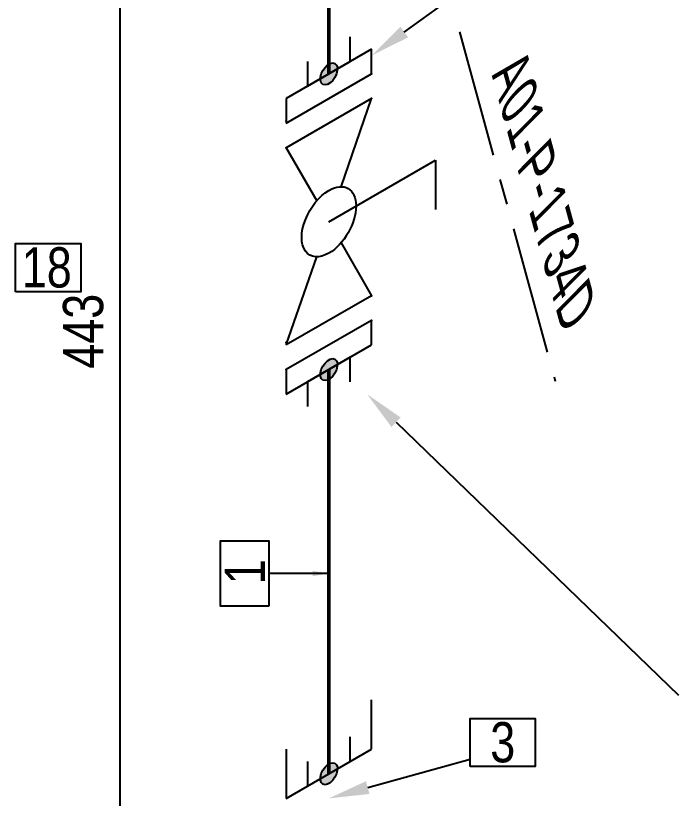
# Model space of a CAD drawing. Header units: millimetres. Extents: x 0 to 594, y 0 to 420.
# Drawn here: x 283.77 to 324.94, y 141.03 to 189.65 of the extents above; entities that cross this region are included whole.
import ezdxf
from ezdxf import colors
from ezdxf.entities.mleader import LeaderData, LeaderLine
from ezdxf.enums import TextEntityAlignment as Align
from ezdxf.math import Vec2, Vec3

# ---------------------------------------------------------------- set-up
doc = ezdxf.new("R2010")
doc.units = ezdxf.units.MM
doc.header["$LTSCALE"] = 0.25
doc.linetypes.add('CENTER', pattern=[50.8, 31.75, -6.35, 6.35, -6.35])
for name, color, linetype in [('기기', 6, 'Continuous'), ('기호 작은 보어', 4, 'Continuous'), ('밸브', 4, 'Continuous'), ('열 추적 선', 7, 'CENTER'), ('용접', 1, 'Continuous'), ('주석', 7, 'Continuous'), ('치수', 1, 'Continuous')]:
    doc.layers.add(name, color=color, linetype=linetype)
doc.layers.add('파이프 작은 보어', color=30, linetype='Continuous', lineweight=50)
doc.styles.add('AdskIsoAnnotation', font='arial.ttf', dxfattribs={"width": 0.8, "height": 1})
doc.styles.add('AdskIsoMetric', font='arial.ttf', dxfattribs={"width": 0.8, "height": 2.5})
doc.styles.add('AdskIsoMetric-30', font='arial.ttf', dxfattribs={"width": 0.8, "height": 2.5})
doc.styles.get("Standard").update_dxf_attribs({"font": 'arial.ttf'})
doc.dimstyles.new('AdskIsoMetric', dxfattribs={"dimtxt": 2.5, "dimasz": 2.5, "dimexe": 1, "dimexo": 2, "dimgap": 0.8, "dimtad": 1, "dimdec": 0, "dimrnd": 1, "dimzin": 0, "dimdsep": 46, "dimtxsty": 'AdskIsoMetric', "dimcen": 0, "dimclrt": 7, "dimadec": 0, "dimazin": 0, "dimtfac": 1, "dimtdec": 0, "dimtmove": 1, "dimatfit": 3, "dimfxl": 0, "dimfrac": 2, "dimtolj": 1, "dimtzin": 0, "dimarcsym": 0})

# ---------------------------------------------------------------- blocks, each defined once
blk = doc.blocks.new('나사 캡-1-IsoRight')
at = {"color": 0, "linetype": 'ByBlock', "lineweight": -2, "extrusion": (0.707107, 0.408248, -0.57735)}
for p, q in [((0.2652, 0.051), (0.0884, 0.1531)), ((0.0884, 0.1531), (0.0884, -0.2552)), ((0.0884, -0.2552), (0.2652, -0.3572))]:
    blk.add_line(p, q, dxfattribs=at)
blk = doc.blocks.new('플랜지-1-IsoRight')
at = {"color": 0, "linetype": 'ByBlock', "lineweight": -2}
blk.add_wipeout([(0.0442, 0.1786), (-0.0442, 0.2296), (-0.0442, -0.1786), (0.0442, -0.2296)], dxfattribs=at)
at = {"color": 0, "linetype": 'ByBlock', "lineweight": -2, "extrusion": (0.707107, 0.408248, -0.57735)}
for p, q in [((0.0442, 0.1786), (-0.0442, 0.2296)), ((-0.0442, 0.2296), (-0.0442, -0.1786)), ((0.0442, -0.2296), (0.0442, 0.1786)), ((-0.0442, -0.1786), (0.0442, -0.2296))]:
    blk.add_line(p, q, dxfattribs=at)
at = {"color": 0, "linetype": 'ByBlock', "lineweight": -2}
blk.add_wipeout([(0.0442, 0.1786), (-0.0442, 0.2296), (-0.0442, -0.1786), (0.0442, -0.2296)], dxfattribs=at)
at = {"color": 0, "linetype": 'ByBlock', "lineweight": -2, "extrusion": (0.707107, 0.408248, -0.57735)}
for p, q in [((0.0442, 0.1786), (-0.0442, 0.2296)), ((-0.0442, 0.2296), (-0.0442, -0.1786)), ((0.0442, -0.2296), (0.0442, 0.1786)), ((-0.0442, -0.1786), (0.0442, -0.2296))]:
    blk.add_line(p, q, dxfattribs=at)
blk = doc.blocks.new('개스킷-1-IsoRight')
at = {"color": 0, "linetype": 'ByBlock', "lineweight": -2, "extrusion": (1, 0, 0)}
for p in [(-0.0442, 0.2296), (0.0442, 0.1786), (-0.0529, -0.1736), (0.0442, -0.2296)]:
    blk.add_point(p, dxfattribs=at)
blk = doc.blocks.new('볼 밸브-1-IsoRight')
at = {"color": 0, "linetype": 'ByBlock', "lineweight": -2, "extrusion": (0.707107, 0.408248, -0.57735)}
for p, q in [((-0.1006, 0.1164), (-0.3536, 0.4082)), ((-0.3536, 0.4082), (-0.3536, 0)), ((0.1006, 0.0001), (0.3536, 0)), ((-0.3536, 0), (-0.1006, -0.0001)), ((0.3536, 0), (0.3536, -0.4082)), ((0.1125, -0.065), (0.1125, -0.065)), ((0.3536, -0.4082), (0.1007, -0.1162))]:
    blk.add_line(p, q, dxfattribs=at)
at = {"linetype": 'ByBlock', "extrusion": (-1.92296e-16, -1.11022e-16, -1)}
for start_param, end_param in [(-0.785398, 2.356194), (2.356194, 5.497787)]:
    blk.add_ellipse((0, 0), major_axis=(-0.0796, 0.1378), ratio=0.57735, start_param=start_param, end_param=end_param, dxfattribs=at)
blk = doc.blocks.new('Operator_Lever-1-IsoRight')
at = {"color": 0, "linetype": 'ByBlock', "lineweight": -2, "extrusion": (0.707107, 0.408248, -0.57735)}
for p, q in [((0, 0), (0, 0.5103)), ((0, 0.5103), (0.1768, 0.4082))]:
    blk.add_line(p, q, dxfattribs=at)
blk = doc.blocks.new('*D104')
at = {"layer": 'Defpoints', "color": 0}
for p in [(301.461, 217.187), (303.229, 139.499), (290.238, 131.999)]:
    blk.add_point(p, dxfattribs=at)
at = {"layer": '치수', "color": 0, "lineweight": -2}
for p, q in [((299.461, 216.033), (289.238, 210.131)), ((290.238, 208.208), (290.238, 134.499)), ((301.229, 138.345), (289.238, 131.422))]:
    blk.add_line(p, q, dxfattribs=at)
at = {"layer": '치수', "color": 0}
for points in [[(289.822, 208.208), (290.655, 208.208), (290.238, 210.708)], [(289.822, 134.499), (290.655, 134.499), (290.238, 131.999)]]:
    blk.add_solid(points, dxfattribs=at)
at = {"layer": '치수', "color": 7, "insert": (287.972, 170.045), "char_height": 2.5, "attachment_point": 5, "rotation": 90, "style": 'AdskIsoMetric-30'}
blk.add_mtext('\\A1;443', dxfattribs=at)
blk = doc.blocks.new('SocketWeld-1-IsoRight')
blk.add_hatch(color=256).paths.add_polyline_path([(0.0055, 0.0371), (0.0057, 0.0369), (0.006, 0.0367), (0.0062, 0.0365), (0.0064, 0.0363), (0.0066, 0.0361), (0.0068, 0.0359), (0.007, 0.0357), (0.0072, 0.0355), (0.0075, 0.0353), (0.0077, 0.0351), (0.0079, 0.0349), (0.0081, 0.0347), (0.0083, 0.0345), (0.0085, 0.0343), (0.0088, 0.0341), (0.009, 0.0339), (0.0092, 0.0337), (0.0094, 0.0334), (0.0096, 0.0332), (0.0098, 0.033), (0.01, 0.0328), (0.0103, 0.0326), (0.0105, 0.0324), (0.0107, 0.0322), (0.0109, 0.032), (0.0111, 0.0318), (0.0113, 0.0316), (0.0115, 0.0314), (0.0118, 0.0312), (0.012, 0.031), (0.0122, 0.0308), (0.0124, 0.0306), (0.0126, 0.0304), (0.0128, 0.0302), (0.013, 0.03), (0.0133, 0.0298), (0.0135, 0.0296), (0.0137, 0.0294), (0.0139, 0.0292), (0.0141, 0.0289), (0.0143, 0.0287), (0.0145, 0.0285), (0.0148, 0.0283), (0.015, 0.0281), (0.0152, 0.0279), (0.0154, 0.0277), (0.0156, 0.0275), (0.0158, 0.0273), (0.0161, 0.0271), (0.0161, 0.0271), (0.0162, 0.0268), (0.0164, 0.0266), (0.0166, 0.0263), (0.0168, 0.0261), (0.017, 0.0258), (0.0171, 0.0256), (0.0173, 0.0253), (0.0175, 0.025), (0.0177, 0.0248), (0.0179, 0.0245), (0.0181, 0.0243), (0.0182, 0.024), (0.0184, 0.0237), (0.0186, 0.0235), (0.0188, 0.0232), (0.019, 0.023), (0.0192, 0.0227), (0.0193, 0.0225), (0.0195, 0.0222), (0.0197, 0.0219), (0.0199, 0.0217), (0.0201, 0.0214), (0.0203, 0.0212), (0.0204, 0.0209), (0.0206, 0.0206), (0.0208, 0.0204), (0.021, 0.0201), (0.0212, 0.0199), (0.0213, 0.0196), (0.0215, 0.0193), (0.0217, 0.0191), (0.0219, 0.0188), (0.0221, 0.0186), (0.0223, 0.0183), (0.0224, 0.0181), (0.0226, 0.0178), (0.0228, 0.0175), (0.023, 0.0173), (0.0232, 0.017), (0.0234, 0.0168), (0.0235, 0.0165), (0.0237, 0.0162), (0.0239, 0.016), (0.0241, 0.0157), (0.0243, 0.0155), (0.0245, 0.0152), (0.0246, 0.015), (0.0248, 0.0147), (0.025, 0.0144), (0.025, 0.0144), (0.0251, 0.0141), (0.0253, 0.0139), (0.0254, 0.0136), (0.0255, 0.0133), (0.0257, 0.013), (0.0258, 0.0127), (0.0259, 0.0124), (0.0261, 0.0121), (0.0262, 0.0118), (0.0263, 0.0116), (0.0265, 0.0113), (0.0266, 0.011), (0.0267, 0.0107), (0.0269, 0.0104), (0.027, 0.0101), (0.0271, 0.0098), (0.0273, 0.0095), (0.0274, 0.0093), (0.0275, 0.009), (0.0277, 0.0087), (0.0278, 0.0084), (0.0279, 0.0081), (0.0281, 0.0078), (0.0282, 0.0075), (0.0283, 0.0072), (0.0284, 0.007), (0.0286, 0.0067), (0.0287, 0.0064), (0.0288, 0.0061), (0.029, 0.0058), (0.0291, 0.0055), (0.0292, 0.0052), (0.0294, 0.0049), (0.0295, 0.0047), (0.0296, 0.0044), (0.0298, 0.0041), (0.0299, 0.0038), (0.03, 0.0035), (0.0302, 0.0032), (0.0303, 0.0029), (0.0304, 0.0026), (0.0306, 0.0024), (0.0307, 0.0021), (0.0308, 0.0018), (0.031, 0.0015), (0.0311, 0.0012), (0.0312, 0.0009), (0.0314, 0.0006), (0.0315, 0.0003), (0.0315, 0.0003), (0.0316, 0.0001), (0.0316, -0.0002), (0.0317, -0.0005), (0.0318, -0.0008), (0.0319, -0.0011), (0.0319, -0.0014), (0.032, -0.0017), (0.0321, -0.002), (0.0321, -0.0022), (0.0322, -0.0025), (0.0323, -0.0028), (0.0323, -0.0031), (0.0324, -0.0034), (0.0325, -0.0037), (0.0325, -0.004), (0.0326, -0.0043), (0.0327, -0.0046), (0.0328, -0.0048), (0.0328, -0.0051), (0.0329, -0.0054), (0.033, -0.0057), (0.033, -0.006), (0.0331, -0.0063), (0.0332, -0.0066), (0.0332, -0.0069), (0.0333, -0.0071), (0.0334, -0.0074), (0.0335, -0.0077), (0.0335, -0.008), (0.0336, -0.0083), (0.0337, -0.0086), (0.0337, -0.0089), (0.0338, -0.0092), (0.0339, -0.0095), (0.0339, -0.0097), (0.034, -0.01), (0.0341, -0.0103), (0.0342, -0.0106), (0.0342, -0.0109), (0.0343, -0.0112), (0.0344, -0.0115), (0.0344, -0.0118), (0.0345, -0.012), (0.0346, -0.0123), (0.0346, -0.0126), (0.0347, -0.0129), (0.0348, -0.0132), (0.0349, -0.0135), (0.0349, -0.0138), (0.0349, -0.0138), (0.0349, -0.014), (0.0349, -0.0143), (0.0349, -0.0146), (0.0349, -0.0148), (0.0349, -0.0151), (0.0349, -0.0153), (0.0349, -0.0156), (0.0349, -0.0159), (0.0349, -0.0161), (0.0349, -0.0164), (0.0349, -0.0166), (0.0349, -0.0169), (0.0349, -0.0172), (0.0349, -0.0174), (0.0349, -0.0177), (0.0349, -0.0179), (0.0349, -0.0182), (0.0349, -0.0185), (0.0349, -0.0187), (0.0349, -0.019), (0.0349, -0.0192), (0.0349, -0.0195), (0.0349, -0.0198), (0.0349, -0.02), (0.0349, -0.0203), (0.0349, -0.0206), (0.0349, -0.0208), (0.0349, -0.0211), (0.0349, -0.0213), (0.0349, -0.0216), (0.0349, -0.0219), (0.0349, -0.0221), (0.0349, -0.0224), (0.0349, -0.0226), (0.0349, -0.0229), (0.0349, -0.0232), (0.0349, -0.0234), (0.0349, -0.0237), (0.0349, -0.0239), (0.0349, -0.0242), (0.0349, -0.0245), (0.0349, -0.0247), (0.0349, -0.025), (0.0349, -0.0252), (0.0349, -0.0255), (0.0349, -0.0258), (0.0349, -0.026), (0.0349, -0.0263), (0.0349, -0.0265), (0.0349, -0.0265), (0.0349, -0.0268), (0.0348, -0.027), (0.0347, -0.0272), (0.0346, -0.0274), (0.0346, -0.0276), (0.0345, -0.0278), (0.0344, -0.028), (0.0344, -0.0282), (0.0343, -0.0284), (0.0342, -0.0286), (0.0342, -0.0288), (0.0341, -0.029), (0.034, -0.0292), (0.0339, -0.0295), (0.0339, -0.0297), (0.0338, -0.0299), (0.0337, -0.0301), (0.0337, -0.0303), (0.0336, -0.0305), (0.0335, -0.0307), (0.0335, -0.0309), (0.0334, -0.0311), (0.0333, -0.0313), (0.0332, -0.0315), (0.0332, -0.0317), (0.0331, -0.0319), (0.033, -0.0322), (0.033, -0.0324), (0.0329, -0.0326), (0.0328, -0.0328), (0.0328, -0.033), (0.0327, -0.0332), (0.0326, -0.0334), (0.0325, -0.0336), (0.0325, -0.0338), (0.0324, -0.034), (0.0323, -0.0342), (0.0323, -0.0344), (0.0322, -0.0346), (0.0321, -0.0349), (0.0321, -0.0351), (0.032, -0.0353), (0.0319, -0.0355), (0.0319, -0.0357), (0.0318, -0.0359), (0.0317, -0.0361), (0.0316, -0.0363), (0.0316, -0.0365), (0.0315, -0.0367), (0.0315, -0.0367), (0.0314, -0.0369), (0.0312, -0.037), (0.0311, -0.0371), (0.031, -0.0373), (0.0308, -0.0374), (0.0307, -0.0375), (0.0306, -0.0377), (0.0304, -0.0378), (0.0303, -0.0379), (0.0302, -0.0381), (0.03, -0.0382), (0.0299, -0.0383), (0.0298, -0.0385), (0.0296, -0.0386), (0.0295, -0.0387), (0.0294, -0.0389), (0.0292, -0.039), (0.0291, -0.0391), (0.029, -0.0393), (0.0288, -0.0394), (0.0287, -0.0395), (0.0286, -0.0397), (0.0284, -0.0398), (0.0283, -0.0399), (0.0282, -0.0401), (0.0281, -0.0402), (0.0279, -0.0403), (0.0278, -0.0405), (0.0277, -0.0406), (0.0275, -0.0408), (0.0274, -0.0409), (0.0273, -0.041), (0.0271, -0.0412), (0.027, -0.0413), (0.0269, -0.0414), (0.0267, -0.0416), (0.0266, -0.0417), (0.0265, -0.0418), (0.0263, -0.042), (0.0262, -0.0421), (0.0261, -0.0422), (0.0259, -0.0424), (0.0258, -0.0425), (0.0257, -0.0426), (0.0255, -0.0428), (0.0254, -0.0429), (0.0253, -0.043), (0.0251, -0.0432), (0.025, -0.0433), (0.025, -0.0433), (0.0248, -0.0433), (0.0246, -0.0434), (0.0245, -0.0434), (0.0243, -0.0435), (0.0241, -0.0435), (0.0239, -0.0436), (0.0237, -0.0436), (0.0235, -0.0437), (0.0234, -0.0437), (0.0232, -0.0438), (0.023, -0.0438), (0.0228, -0.0439), (0.0226, -0.0439), (0.0224, -0.044), (0.0223, -0.044), (0.0221, -0.0441), (0.0219, -0.0441), (0.0217, -0.0442), (0.0215, -0.0442), (0.0213, -0.0443), (0.0212, -0.0443), (0.021, -0.0444), (0.0208, -0.0444), (0.0206, -0.0444), (0.0204, -0.0445), (0.0203, -0.0445), (0.0201, -0.0446), (0.0199, -0.0446), (0.0197, -0.0447), (0.0195, -0.0447), (0.0193, -0.0448), (0.0192, -0.0448), (0.019, -0.0449), (0.0188, -0.0449), (0.0186, -0.045), (0.0184, -0.045), (0.0182, -0.0451), (0.0181, -0.0451), (0.0179, -0.0452), (0.0177, -0.0452), (0.0175, -0.0453), (0.0173, -0.0453), (0.0171, -0.0454), (0.017, -0.0454), (0.0168, -0.0455), (0.0166, -0.0455), (0.0164, -0.0455), (0.0162, -0.0456), (0.0161, -0.0456), (0.0161, -0.0456), (0.0158, -0.0456), (0.0156, -0.0456), (0.0154, -0.0455), (0.0152, -0.0455), (0.015, -0.0454), (0.0148, -0.0454), (0.0145, -0.0453), (0.0143, -0.0453), (0.0141, -0.0453), (0.0139, -0.0452), (0.0137, -0.0452), (0.0135, -0.0451), (0.0133, -0.0451), (0.013, -0.045), (0.0128, -0.045), (0.0126, -0.0449), (0.0124, -0.0449), (0.0122, -0.0449), (0.012, -0.0448), (0.0118, -0.0448), (0.0115, -0.0447), (0.0113, -0.0447), (0.0111, -0.0446), (0.0109, -0.0446), (0.0107, -0.0446), (0.0105, -0.0445), (0.0103, -0.0445), (0.01, -0.0444), (0.0098, -0.0444), (0.0096, -0.0443), (0.0094, -0.0443), (0.0092, -0.0443), (0.009, -0.0442), (0.0088, -0.0442), (0.0085, -0.0441), (0.0083, -0.0441), (0.0081, -0.044), (0.0079, -0.044), (0.0077, -0.0439), (0.0075, -0.0439), (0.0072, -0.0439), (0.007, -0.0438), (0.0068, -0.0438), (0.0066, -0.0437), (0.0064, -0.0437), (0.0062, -0.0436), (0.006, -0.0436), (0.0057, -0.0436), (0.0055, -0.0435), (0.0055, -0.0435), (0.0053, -0.0434), (0.0051, -0.0433), (0.0049, -0.0431), (0.0046, -0.043), (0.0044, -0.0429), (0.0042, -0.0427), (0.004, -0.0426), (0.0037, -0.0425), (0.0035, -0.0423), (0.0033, -0.0422), (0.003, -0.0421), (0.0028, -0.042), (0.0026, -0.0418), (0.0024, -0.0417), (0.0021, -0.0416), (0.0019, -0.0414), (0.0017, -0.0413), (0.0015, -0.0412), (0.0012, -0.041), (0.001, -0.0409), (0.0008, -0.0408), (0.0006, -0.0406), (0.0003, -0.0405), (0.0001, -0.0404), (-0.0001, -0.0403), (-0.0003, -0.0401), (-0.0006, -0.04), (-0.0008, -0.0399), (-0.001, -0.0397), (-0.0012, -0.0396), (-0.0015, -0.0395), (-0.0017, -0.0393), (-0.0019, -0.0392), (-0.0021, -0.0391), (-0.0024, -0.039), (-0.0026, -0.0388), (-0.0028, -0.0387), (-0.003, -0.0386), (-0.0033, -0.0384), (-0.0035, -0.0383), (-0.0037, -0.0382), (-0.004, -0.038), (-0.0042, -0.0379), (-0.0044, -0.0378), (-0.0046, -0.0377), (-0.0049, -0.0375), (-0.0051, -0.0374), (-0.0053, -0.0373), (-0.0055, -0.0371), (-0.0055, -0.0371), (-0.0057, -0.0369), (-0.006, -0.0367), (-0.0062, -0.0365), (-0.0064, -0.0363), (-0.0066, -0.0361), (-0.0068, -0.0359), (-0.007, -0.0357), (-0.0072, -0.0355), (-0.0075, -0.0353), (-0.0077, -0.0351), (-0.0079, -0.0349), (-0.0081, -0.0347), (-0.0083, -0.0345), (-0.0085, -0.0343), (-0.0088, -0.0341), (-0.009, -0.0339), (-0.0092, -0.0337), (-0.0094, -0.0334), (-0.0096, -0.0332), (-0.0098, -0.033), (-0.01, -0.0328), (-0.0103, -0.0326), (-0.0105, -0.0324), (-0.0107, -0.0322), (-0.0109, -0.032), (-0.0111, -0.0318), (-0.0113, -0.0316), (-0.0115, -0.0314), (-0.0118, -0.0312), (-0.012, -0.031), (-0.0122, -0.0308), (-0.0124, -0.0306), (-0.0126, -0.0304), (-0.0128, -0.0302), (-0.013, -0.03), (-0.0133, -0.0298), (-0.0135, -0.0296), (-0.0137, -0.0294), (-0.0139, -0.0292), (-0.0141, -0.0289), (-0.0143, -0.0287), (-0.0145, -0.0285), (-0.0148, -0.0283), (-0.015, -0.0281), (-0.0152, -0.0279), (-0.0154, -0.0277), (-0.0156, -0.0275), (-0.0158, -0.0273), (-0.0161, -0.0271), (-0.0161, -0.0271), (-0.0162, -0.0268), (-0.0164, -0.0266), (-0.0166, -0.0263), (-0.0168, -0.0261), (-0.017, -0.0258), (-0.0171, -0.0256), (-0.0173, -0.0253), (-0.0175, -0.025), (-0.0177, -0.0248), (-0.0179, -0.0245), (-0.0181, -0.0243), (-0.0182, -0.024), (-0.0184, -0.0237), (-0.0186, -0.0235), (-0.0188, -0.0232), (-0.019, -0.023), (-0.0192, -0.0227), (-0.0193, -0.0225), (-0.0195, -0.0222), (-0.0197, -0.0219), (-0.0199, -0.0217), (-0.0201, -0.0214), (-0.0203, -0.0212), (-0.0204, -0.0209), (-0.0206, -0.0206), (-0.0208, -0.0204), (-0.021, -0.0201), (-0.0212, -0.0199), (-0.0213, -0.0196), (-0.0215, -0.0193), (-0.0217, -0.0191), (-0.0219, -0.0188), (-0.0221, -0.0186), (-0.0223, -0.0183), (-0.0224, -0.0181), (-0.0226, -0.0178), (-0.0228, -0.0175), (-0.023, -0.0173), (-0.0232, -0.017), (-0.0234, -0.0168), (-0.0235, -0.0165), (-0.0237, -0.0162), (-0.0239, -0.016), (-0.0241, -0.0157), (-0.0243, -0.0155), (-0.0245, -0.0152), (-0.0246, -0.015), (-0.0248, -0.0147), (-0.025, -0.0144), (-0.025, -0.0144), (-0.0251, -0.0141), (-0.0253, -0.0139), (-0.0254, -0.0136), (-0.0255, -0.0133), (-0.0257, -0.013), (-0.0258, -0.0127), (-0.0259, -0.0124), (-0.0261, -0.0121), (-0.0262, -0.0118), (-0.0263, -0.0116), (-0.0265, -0.0113), (-0.0266, -0.011), (-0.0267, -0.0107), (-0.0269, -0.0104), (-0.027, -0.0101), (-0.0271, -0.0098), (-0.0273, -0.0095), (-0.0274, -0.0093), (-0.0275, -0.009), (-0.0277, -0.0087), (-0.0278, -0.0084), (-0.0279, -0.0081), (-0.0281, -0.0078), (-0.0282, -0.0075), (-0.0283, -0.0072), (-0.0284, -0.007), (-0.0286, -0.0067), (-0.0287, -0.0064), (-0.0288, -0.0061), (-0.029, -0.0058), (-0.0291, -0.0055), (-0.0292, -0.0052), (-0.0294, -0.0049), (-0.0295, -0.0047), (-0.0296, -0.0044), (-0.0298, -0.0041), (-0.0299, -0.0038), (-0.03, -0.0035), (-0.0302, -0.0032), (-0.0303, -0.0029), (-0.0304, -0.0026), (-0.0306, -0.0024), (-0.0307, -0.0021), (-0.0308, -0.0018), (-0.031, -0.0015), (-0.0311, -0.0012), (-0.0312, -0.0009), (-0.0314, -0.0006), (-0.0315, -0.0003), (-0.0315, -0.0003), (-0.0316, -0.0001), (-0.0316, 0.0002), (-0.0317, 0.0005), (-0.0318, 0.0008), (-0.0319, 0.0011), (-0.0319, 0.0014), (-0.032, 0.0017), (-0.0321, 0.002), (-0.0321, 0.0022), (-0.0322, 0.0025), (-0.0323, 0.0028), (-0.0323, 0.0031), (-0.0324, 0.0034), (-0.0325, 0.0037), (-0.0325, 0.004), (-0.0326, 0.0043), (-0.0327, 0.0046), (-0.0328, 0.0048), (-0.0328, 0.0051), (-0.0329, 0.0054), (-0.033, 0.0057), (-0.033, 0.006), (-0.0331, 0.0063), (-0.0332, 0.0066), (-0.0332, 0.0069), (-0.0333, 0.0071), (-0.0334, 0.0074), (-0.0335, 0.0077), (-0.0335, 0.008), (-0.0336, 0.0083), (-0.0337, 0.0086), (-0.0337, 0.0089), (-0.0338, 0.0092), (-0.0339, 0.0095), (-0.0339, 0.0097), (-0.034, 0.01), (-0.0341, 0.0103), (-0.0342, 0.0106), (-0.0342, 0.0109), (-0.0343, 0.0112), (-0.0344, 0.0115), (-0.0344, 0.0118), (-0.0345, 0.012), (-0.0346, 0.0123), (-0.0346, 0.0126), (-0.0347, 0.0129), (-0.0348, 0.0132), (-0.0349, 0.0135), (-0.0349, 0.0138), (-0.0349, 0.0138), (-0.0349, 0.014), (-0.0349, 0.0143), (-0.0349, 0.0146), (-0.0349, 0.0148), (-0.0349, 0.0151), (-0.0349, 0.0153), (-0.0349, 0.0156), (-0.0349, 0.0159), (-0.0349, 0.0161), (-0.0349, 0.0164), (-0.0349, 0.0166), (-0.0349, 0.0169), (-0.0349, 0.0172), (-0.0349, 0.0174), (-0.0349, 0.0177), (-0.0349, 0.0179), (-0.0349, 0.0182), (-0.0349, 0.0185), (-0.0349, 0.0187), (-0.0349, 0.019), (-0.0349, 0.0192), (-0.0349, 0.0195), (-0.0349, 0.0198), (-0.0349, 0.02), (-0.0349, 0.0203), (-0.0349, 0.0206), (-0.0349, 0.0208), (-0.0349, 0.0211), (-0.0349, 0.0213), (-0.0349, 0.0216), (-0.0349, 0.0219), (-0.0349, 0.0221), (-0.0349, 0.0224), (-0.0349, 0.0226), (-0.0349, 0.0229), (-0.0349, 0.0232), (-0.0349, 0.0234), (-0.0349, 0.0237), (-0.0349, 0.0239), (-0.0349, 0.0242), (-0.0349, 0.0245), (-0.0349, 0.0247), (-0.0349, 0.025), (-0.0349, 0.0252), (-0.0349, 0.0255), (-0.0349, 0.0258), (-0.0349, 0.026), (-0.0349, 0.0263), (-0.0349, 0.0265), (-0.0349, 0.0265), (-0.0349, 0.0268), (-0.0348, 0.027), (-0.0347, 0.0272), (-0.0346, 0.0274), (-0.0346, 0.0276), (-0.0345, 0.0278), (-0.0344, 0.028), (-0.0344, 0.0282), (-0.0343, 0.0284), (-0.0342, 0.0286), (-0.0342, 0.0288), (-0.0341, 0.029), (-0.034, 0.0292), (-0.0339, 0.0295), (-0.0339, 0.0297), (-0.0338, 0.0299), (-0.0337, 0.0301), (-0.0337, 0.0303), (-0.0336, 0.0305), (-0.0335, 0.0307), (-0.0335, 0.0309), (-0.0334, 0.0311), (-0.0333, 0.0313), (-0.0332, 0.0315), (-0.0332, 0.0317), (-0.0331, 0.0319), (-0.033, 0.0322), (-0.033, 0.0324), (-0.0329, 0.0326), (-0.0328, 0.0328), (-0.0328, 0.033), (-0.0327, 0.0332), (-0.0326, 0.0334), (-0.0325, 0.0336), (-0.0325, 0.0338), (-0.0324, 0.034), (-0.0323, 0.0342), (-0.0323, 0.0344), (-0.0322, 0.0346), (-0.0321, 0.0349), (-0.0321, 0.0351), (-0.032, 0.0353), (-0.0319, 0.0355), (-0.0319, 0.0357), (-0.0318, 0.0359), (-0.0317, 0.0361), (-0.0316, 0.0363), (-0.0316, 0.0365), (-0.0315, 0.0367), (-0.0315, 0.0367), (-0.0314, 0.0369), (-0.0312, 0.037), (-0.0311, 0.0371), (-0.031, 0.0373), (-0.0308, 0.0374), (-0.0307, 0.0375), (-0.0306, 0.0377), (-0.0304, 0.0378), (-0.0303, 0.0379), (-0.0302, 0.0381), (-0.03, 0.0382), (-0.0299, 0.0383), (-0.0298, 0.0385), (-0.0296, 0.0386), (-0.0295, 0.0387), (-0.0294, 0.0389), (-0.0292, 0.039), (-0.0291, 0.0391), (-0.029, 0.0393), (-0.0288, 0.0394), (-0.0287, 0.0395), (-0.0286, 0.0397), (-0.0284, 0.0398), (-0.0283, 0.0399), (-0.0282, 0.0401), (-0.0281, 0.0402), (-0.0279, 0.0403), (-0.0278, 0.0405), (-0.0277, 0.0406), (-0.0275, 0.0408), (-0.0274, 0.0409), (-0.0273, 0.041), (-0.0271, 0.0412), (-0.027, 0.0413), (-0.0269, 0.0414), (-0.0267, 0.0416), (-0.0266, 0.0417), (-0.0265, 0.0418), (-0.0263, 0.042), (-0.0262, 0.0421), (-0.0261, 0.0422), (-0.0259, 0.0424), (-0.0258, 0.0425), (-0.0257, 0.0426), (-0.0255, 0.0428), (-0.0254, 0.0429), (-0.0253, 0.043), (-0.0251, 0.0432), (-0.025, 0.0433), (-0.025, 0.0433), (-0.0248, 0.0433), (-0.0246, 0.0434), (-0.0245, 0.0434), (-0.0243, 0.0435), (-0.0241, 0.0435), (-0.0239, 0.0436), (-0.0237, 0.0436), (-0.0235, 0.0437), (-0.0234, 0.0437), (-0.0232, 0.0438), (-0.023, 0.0438), (-0.0228, 0.0439), (-0.0226, 0.0439), (-0.0224, 0.044), (-0.0223, 0.044), (-0.0221, 0.0441), (-0.0219, 0.0441), (-0.0217, 0.0442), (-0.0215, 0.0442), (-0.0213, 0.0443), (-0.0212, 0.0443), (-0.021, 0.0444), (-0.0208, 0.0444), (-0.0206, 0.0444), (-0.0204, 0.0445), (-0.0203, 0.0445), (-0.0201, 0.0446), (-0.0199, 0.0446), (-0.0197, 0.0447), (-0.0195, 0.0447), (-0.0193, 0.0448), (-0.0192, 0.0448), (-0.019, 0.0449), (-0.0188, 0.0449), (-0.0186, 0.045), (-0.0184, 0.045), (-0.0182, 0.0451), (-0.0181, 0.0451), (-0.0179, 0.0452), (-0.0177, 0.0452), (-0.0175, 0.0453), (-0.0173, 0.0453), (-0.0171, 0.0454), (-0.017, 0.0454), (-0.0168, 0.0455), (-0.0166, 0.0455), (-0.0164, 0.0455), (-0.0162, 0.0456), (-0.0161, 0.0456), (-0.0161, 0.0456), (-0.0158, 0.0456), (-0.0156, 0.0456), (-0.0154, 0.0455), (-0.0152, 0.0455), (-0.015, 0.0454), (-0.0148, 0.0454), (-0.0145, 0.0453), (-0.0143, 0.0453), (-0.0141, 0.0453), (-0.0139, 0.0452), (-0.0137, 0.0452), (-0.0135, 0.0451), (-0.0133, 0.0451), (-0.013, 0.045), (-0.0128, 0.045), (-0.0126, 0.0449), (-0.0124, 0.0449), (-0.0122, 0.0449), (-0.012, 0.0448), (-0.0118, 0.0448), (-0.0115, 0.0447), (-0.0113, 0.0447), (-0.0111, 0.0446), (-0.0109, 0.0446), (-0.0107, 0.0446), (-0.0105, 0.0445), (-0.0103, 0.0445), (-0.01, 0.0444), (-0.0098, 0.0444), (-0.0096, 0.0443), (-0.0094, 0.0443), (-0.0092, 0.0443), (-0.009, 0.0442), (-0.0088, 0.0442), (-0.0085, 0.0441), (-0.0083, 0.0441), (-0.0081, 0.044), (-0.0079, 0.044), (-0.0077, 0.0439), (-0.0075, 0.0439), (-0.0072, 0.0439), (-0.007, 0.0438), (-0.0068, 0.0438), (-0.0066, 0.0437), (-0.0064, 0.0437), (-0.0062, 0.0436), (-0.006, 0.0436), (-0.0057, 0.0436), (-0.0055, 0.0435), (-0.0055, 0.0435), (-0.0053, 0.0434), (-0.0051, 0.0433), (-0.0049, 0.0431), (-0.0046, 0.043), (-0.0044, 0.0429), (-0.0042, 0.0427), (-0.004, 0.0426), (-0.0037, 0.0425), (-0.0035, 0.0423), (-0.0033, 0.0422), (-0.003, 0.0421), (-0.0028, 0.042), (-0.0026, 0.0418), (-0.0024, 0.0417), (-0.0021, 0.0416), (-0.0019, 0.0414), (-0.0017, 0.0413), (-0.0015, 0.0412), (-0.0012, 0.041), (-0.001, 0.0409), (-0.0008, 0.0408), (-0.0006, 0.0406), (-0.0003, 0.0405), (-0.0001, 0.0404), (0.0001, 0.0403), (0.0003, 0.0401), (0.0006, 0.04), (0.0008, 0.0399), (0.001, 0.0397), (0.0012, 0.0396), (0.0015, 0.0395), (0.0017, 0.0393), (0.0019, 0.0392), (0.0021, 0.0391), (0.0024, 0.039), (0.0026, 0.0388), (0.0028, 0.0387), (0.003, 0.0386), (0.0033, 0.0384), (0.0035, 0.0383), (0.0037, 0.0382), (0.004, 0.038), (0.0042, 0.0379), (0.0044, 0.0378), (0.0046, 0.0377), (0.0049, 0.0375), (0.0051, 0.0374), (0.0053, 0.0373)], flags=0)
at = {"color": 0, "linetype": 'ByBlock', "lineweight": -2, "extrusion": (0.707107, 0.408248, -0.57735)}
for p, q in [((0, 0.1021), (-0.0884, 0.1531)), ((0, -0.1021), (0, 0.1021)), ((-0.0349, 0.0265), (-0.0315, 0.0367)), ((-0.0315, 0.0367), (-0.025, 0.0433)), ((-0.025, 0.0433), (-0.0161, 0.0456)), ((-0.0161, 0.0456), (-0.0055, 0.0435)), ((-0.0055, 0.0435), (0.0055, 0.0371)), ((0.0055, 0.0371), (0.0161, 0.0271)), ((-0.0349, 0.0138), (-0.0349, 0.0265)), ((-0.0315, -0.0003), (-0.0349, 0.0138)), ((0.0161, 0.0271), (0.025, 0.0144)), ((0.025, 0.0144), (0.0315, 0.0003)), ((0.0315, 0.0003), (0.0349, -0.0138)), ((-0.025, -0.0144), (-0.0315, -0.0003)), ((-0.0161, -0.0271), (-0.025, -0.0144)), ((-0.0055, -0.0371), (-0.0161, -0.0271)), ((0.0349, -0.0265), (0.0315, -0.0367)), ((0.0349, -0.0138), (0.0349, -0.0265)), ((-0.0884, -0.051), (0, -0.1021)), ((0.0055, -0.0435), (-0.0055, -0.0371)), ((0.0161, -0.0456), (0.0055, -0.0435)), ((0.025, -0.0433), (0.0161, -0.0456)), ((0.0315, -0.0367), (0.025, -0.0433))]:
    blk.add_line(p, q, dxfattribs=at)
blk = doc.blocks.new('AnnoRect')
at = {"color": 0, "linetype": 'ByBlock', "lineweight": -2}
blk.add_wipeout([(-0.81, -0.6), (-0.81, 0.6), (0.81, 0.6), (0.81, -0.6)], dxfattribs=at)
blk.add_lwpolyline([(-0.81, -0.6), (-0.81, 0.6), (0.81, 0.6), (0.81, -0.6)], close=True, dxfattribs=at)
at = {"color": 0, "linetype": 'ByBlock', "lineweight": -2, "style": 'AdskIsoAnnotation', "width": 0.8}
blk.add_attdef('XX', text='', height=1, dxfattribs=at).set_placement((0, 0), align=Align.MIDDLE_CENTER)

msp = doc.modelspace()

# ---------------------------------------------------------------- linework, layer by layer
at = {"layer": '열 추적 선', "color": 1}
msp.add_line((307.977, 200.899), (317.293, 166.939), dxfattribs=at)

# ---------------------------------------------------------------- block references
at = {"layer": '기호 작은 보어', "xscale": 15, "yscale": 15, "zscale": 15, "rotation": 119.9999999996149}
msp.add_blockref('나사 캡-1-IsoRight', (303.229, 141.03), dxfattribs=at)
at = {"layer": '밸브', "xscale": 15, "yscale": 15, "zscale": 15}
for name, p, rotation in [('개스킷-1-IsoRight', (303.229, 183.738), 299.9999999990372), ('Operator_Lever-1-IsoRight', (303.229, 176.849), 299.9999999995186), ('플랜지-1-IsoRight', (303.229, 168.429), 119.9999999996149)]:
    msp.add_blockref(name, p, dxfattribs=dict(at, rotation=rotation))
at = {"layer": '용접', "xscale": 15, "yscale": 15, "zscale": 15, "rotation": 299.9999999997866}
msp.add_blockref('SocketWeld-1-IsoRight', (303.229, 142.561), dxfattribs=at)

# ---------------------------------------------------------------- texts
at = {"layer": '기기', "style": 'AdskIsoMetric-30', "oblique": 330, "width": 0.8}
msp.add_text('A01-P-1734D', height=2.5, rotation=285.3406, dxfattribs=at).set_placement((313.346, 185.923))

# ---------------------------------------------------------------- leaders
at = {"layer": '주석'}
ml = msp.add_multileader_mtext('Standard', dxfattribs=at)
ml.set_content('')
ml.set_leader_properties()
ml.build(insert=Vec2(0, 0))
ml.multileader.update_dxf_attribs({"dogleg_length": 0, "arrow_head_size": 0})
ctx = ml.context
ctx.base_point, ctx.arrow_head_size = Vec3(299.5, 155), 0
notes = []
notes.append((ctx, [(0, (1, 1, 0), (299.5, 155), (-1, 0), 0, [(0, [(303.229, 155)], 0, [])])]))
ctx.mtext, ml.multileader.dxf.content_type = None, 0
ml = msp.add_multileader_mtext('Standard', dxfattribs=at)
ml.set_content('')
ml.set_leader_properties()
ml.build(insert=Vec2(0, 0))
ml.multileader.update_dxf_attribs({"dogleg_length": 0, "arrow_head_size": 2.5})
ctx = ml.context
ctx.base_point, ctx.arrow_head_size = Vec3(312, 143.455), 2.5
notes.append((ctx, [(0, (1, 1, 0), (312, 143.455), (-1, 0), 0, [(0, [(303.229, 141.03)], 0, [])])]))
ctx.mtext, ml.multileader.dxf.content_type = None, 0
for ctx, leaders in notes:
    for number, flags, end, landing, length, lines in leaders:
        leader = LeaderData()
        leader.index, (leader.has_last_leader_line, leader.has_dogleg_vector, leader.attachment_direction) = number, flags
        leader.last_leader_point, leader.dogleg_vector, leader.dogleg_length = Vec3(end), Vec3(landing), length
        for number, points, colour, breaks in lines:
            line = LeaderLine()
            line.index, line.vertices, line.color, line.breaks = number, Vec3.list(points), colors.encode_raw_color(colour), breaks
            leader.lines.append(line)
        ctx.leaders.append(leader)

# ---------------------------------------------------------------- next in the draw order: linework, layer by layer
at = {"layer": '파이프 작은 보어'}
msp.add_lwpolyline([(303.229, 142.561), (303.229, 167.663)], dxfattribs=at)

# ---------------------------------------------------------------- next in the draw order: block references
at = {"layer": '밸브', "xscale": 15, "yscale": 15, "zscale": 15}
for name, p, rotation in [('볼 밸브-1-IsoRight', (303.229, 176.849), 299.9999999989891), ('개스킷-1-IsoRight', (303.229, 169.96), 299.9999999992298)]:
    msp.add_blockref(name, p, dxfattribs=dict(at, rotation=rotation))
at = {"layer": '용접', "xscale": 15, "yscale": 15, "zscale": 15, "rotation": 119.9999999997865}
msp.add_blockref('SocketWeld-1-IsoRight', (303.229, 167.663), dxfattribs=at)
at = {"layer": '주석'}
ref = msp.add_blockref('AnnoRect', (314.024, 144.5), dxfattribs=dict(at, xscale=2.5, yscale=2.5, zscale=2.5))
ref.add_attrib('XX_001', '3', (313.252, 143.267), dxfattribs={"layer": '0', "color": 0, "linetype": 'ByBlock', "lineweight": -2, "height": 2.5, "style": 'AdskIsoAnnotation', "width": 0.8})

# ---------------------------------------------------------------- next in the draw order: leaders
ml = msp.add_multileader_mtext('Standard', dxfattribs=at)
ml.set_content('')
ml.set_leader_properties()
ml.build(insert=Vec2(0, 0))
ml.multileader.update_dxf_attribs({"dogleg_length": 0, "arrow_head_size": 2.5})
ctx = ml.context
ctx.base_point, ctx.arrow_head_size = Vec3(324.94, 147.449), 2.5
notes = []
notes.append((ctx, [(0, (1, 1, 0), (324.94, 147.449), (-1, 0), 0, [(0, [(305.605, 166.133)], 0, [])])]))
ctx.mtext, ml.multileader.dxf.content_type = None, 0
for ctx, leaders in notes:
    for number, flags, end, landing, length, lines in leaders:
        leader = LeaderData()
        leader.index, (leader.has_last_leader_line, leader.has_dogleg_vector, leader.attachment_direction) = number, flags
        leader.last_leader_point, leader.dogleg_vector, leader.dogleg_length = Vec3(end), Vec3(landing), length
        for number, points, colour, breaks in lines:
            line = LeaderLine()
            line.index, line.vertices, line.color, line.breaks = number, Vec3.list(points), colors.encode_raw_color(colour), breaks
            leader.lines.append(line)
        ctx.leaders.append(leader)

# ---------------------------------------------------------------- next in the draw order: block references
at = {"layer": '밸브', "xscale": 15, "yscale": 15, "zscale": 15, "rotation": 299.9999999998074}
msp.add_blockref('플랜지-1-IsoRight', (303.229, 185.269), dxfattribs=at)

# ---------------------------------------------------------------- next in the draw order: linework, layer by layer
at = {"layer": '파이프 작은 보어'}
msp.add_lwpolyline([(303.229, 186.035), (303.229, 211.137)], dxfattribs=at)

# ---------------------------------------------------------------- next in the draw order: block references
at = {"layer": '용접', "xscale": 15, "yscale": 15, "zscale": 15, "rotation": 299.9999999997866}
msp.add_blockref('SocketWeld-1-IsoRight', (303.229, 186.035), dxfattribs=at)

# ---------------------------------------------------------------- next in the draw order: dimensions: what is measured, and where the dimension line sits
at = {"layer": '치수'}
dim = msp.add_linear_dim(base=(290.238, 131.999), p1=(301.461, 217.187), p2=(303.229, 139.499), angle=270, text='443', dimstyle='AdskIsoMetric', override={"dimtad": 0, "dimlfac": 5.706367, "dimtxsty": 'AdskIsoMetric-30', "dimse1": 0, "dimse2": 0, "dimsd1": 0, "dimsd2": 0, "dimtmove": 1}, dxfattribs=at)
dim.commit()
dim.dimension.update_dxf_attribs({"geometry": '*D104', "text_midpoint": (287.972, 170.045), "dimtype": 160})

# ---------------------------------------------------------------- next in the draw order: leaders
at = {"layer": '주석'}
ml = msp.add_multileader_mtext('Standard', dxfattribs=at)
ml.set_content('')
ml.set_leader_properties()
ml.build(insert=Vec2(0, 0))
ml.multileader.update_dxf_attribs({"dogleg_length": 0, "arrow_head_size": 2.5})
ctx = ml.context
ctx.base_point, ctx.arrow_head_size = Vec3(322.94, 199.449), 2.5
notes = []
notes.append((ctx, [(0, (1, 1, 0), (322.94, 199.449), (-1, 0), 0, [(0, [(305.881, 187.177)], 0, [])])]))
ctx.mtext, ml.multileader.dxf.content_type = None, 0
for ctx, leaders in notes:
    for number, flags, end, landing, length, lines in leaders:
        leader = LeaderData()
        leader.index, (leader.has_last_leader_line, leader.has_dogleg_vector, leader.attachment_direction) = number, flags
        leader.last_leader_point, leader.dogleg_vector, leader.dogleg_length = Vec3(end), Vec3(landing), length
        for number, points, colour, breaks in lines:
            line = LeaderLine()
            line.index, line.vertices, line.color, line.breaks = number, Vec3.list(points), colors.encode_raw_color(colour), breaks
            leader.lines.append(line)
        ctx.leaders.append(leader)

# ---------------------------------------------------------------- next in the draw order: block references
ref = msp.add_blockref('AnnoRect', (285.79, 174), dxfattribs=dict(at, xscale=2.5, yscale=2.5, zscale=2.5))
ref.add_attrib('XX_001', '18', (284.145, 172.766), dxfattribs={"layer": '0', "color": 0, "linetype": 'ByBlock', "lineweight": -2, "height": 2.5, "style": 'AdskIsoAnnotation', "width": 0.8})
ref = msp.add_blockref('AnnoRect', (298, 155), dxfattribs=dict(at, xscale=2.5, yscale=2.5, zscale=2.5, rotation=89.99999999961425))
ref.add_attrib('XX_001', '1', (299.255, 154.327), dxfattribs={"layer": '0', "color": 0, "linetype": 'ByBlock', "lineweight": -2, "height": 2.5, "rotation": 90, "style": 'AdskIsoAnnotation', "width": 0.8})

doc.saveas('drawing.dxf')
